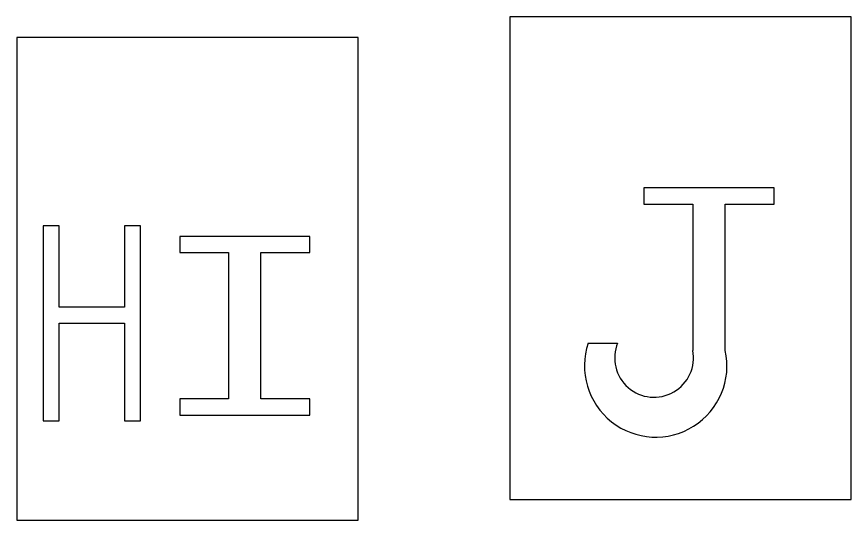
# Model space of a CAD drawing. Header units: millimetres. Extents: x 770 to 2516, y 998 to 1314.
# Drawn here: x 2002 to 2516, y 998 to 1308 of the extents above; entities that cross this region are included whole.
import ezdxf

# ---------------------------------------------------------------- set-up
doc = ezdxf.new("R2010")
doc.units = ezdxf.units.MM

msp = doc.modelspace()

# ---------------------------------------------------------------- linework, layer by layer
for p, q in [((2515.562, 1308.256), (2305.562, 1308.256)), ((2305.562, 1308.256), (2305.562, 1011.256)), ((2515.562, 1011.256), (2515.562, 1308.256)), ((2212.175, 1295.396), (2002.175, 1295.396)), ((2002.175, 1295.396), (2002.175, 998.396)), ((2212.175, 998.396), (2212.175, 1295.396)), ((2468.035, 1202.972), (2388.035, 1202.972)), ((2388.035, 1202.972), (2388.035, 1192.972)), ((2468.035, 1192.972), (2468.035, 1202.972)), ((2388.035, 1192.972), (2418.035, 1192.972)), ((2418.035, 1192.972), (2418.035, 1102.972)), ((2438.035, 1102.972), (2438.035, 1192.972)), ((2438.035, 1192.972), (2468.035, 1192.972)), ((2028.404, 1179.591), (2018.404, 1179.591)), ((2018.404, 1179.591), (2018.404, 1059.591)), ((2028.404, 1129.591), (2028.404, 1179.591)), ((2078.404, 1179.591), (2068.404, 1179.591)), ((2068.404, 1179.591), (2068.404, 1129.591)), ((2078.404, 1059.591), (2078.404, 1179.591)), ((2182.445, 1173.114), (2102.445, 1173.114)), ((2102.445, 1173.114), (2102.445, 1163.114)), ((2182.445, 1163.114), (2182.445, 1173.114)), ((2102.445, 1163.114), (2132.445, 1163.114)), ((2132.445, 1163.114), (2132.445, 1073.114)), ((2152.445, 1073.114), (2152.445, 1163.114)), ((2152.445, 1163.114), (2182.445, 1163.114)), ((2068.404, 1129.591), (2028.404, 1129.591)), ((2028.404, 1059.591), (2028.404, 1119.591)), ((2028.404, 1119.591), (2068.404, 1119.591)), ((2068.404, 1119.591), (2068.404, 1059.591)), ((2353.734, 1107.483), (2371.799, 1107.483)), ((2132.445, 1073.114), (2102.445, 1073.114)), ((2102.445, 1073.114), (2102.445, 1063.114)), ((2182.445, 1073.114), (2152.445, 1073.114)), ((2182.445, 1063.114), (2182.445, 1073.114)), ((2102.445, 1063.114), (2182.445, 1063.114)), ((2018.404, 1059.591), (2028.404, 1059.591)), ((2068.404, 1059.591), (2078.404, 1059.591)), ((2305.562, 1011.256), (2515.562, 1011.256)), ((2002.175, 998.396), (2212.175, 998.396))]:
    msp.add_line(p, q)
for centre, radius, start, end in [((2395.253, 1093.418), 43.836, 161.28566, 12.58877), ((2394.246, 1098.347), 24.235, 157.85389, 11.0022)]:
    msp.add_arc(centre, radius, start, end)

doc.saveas('drawing.dxf')
